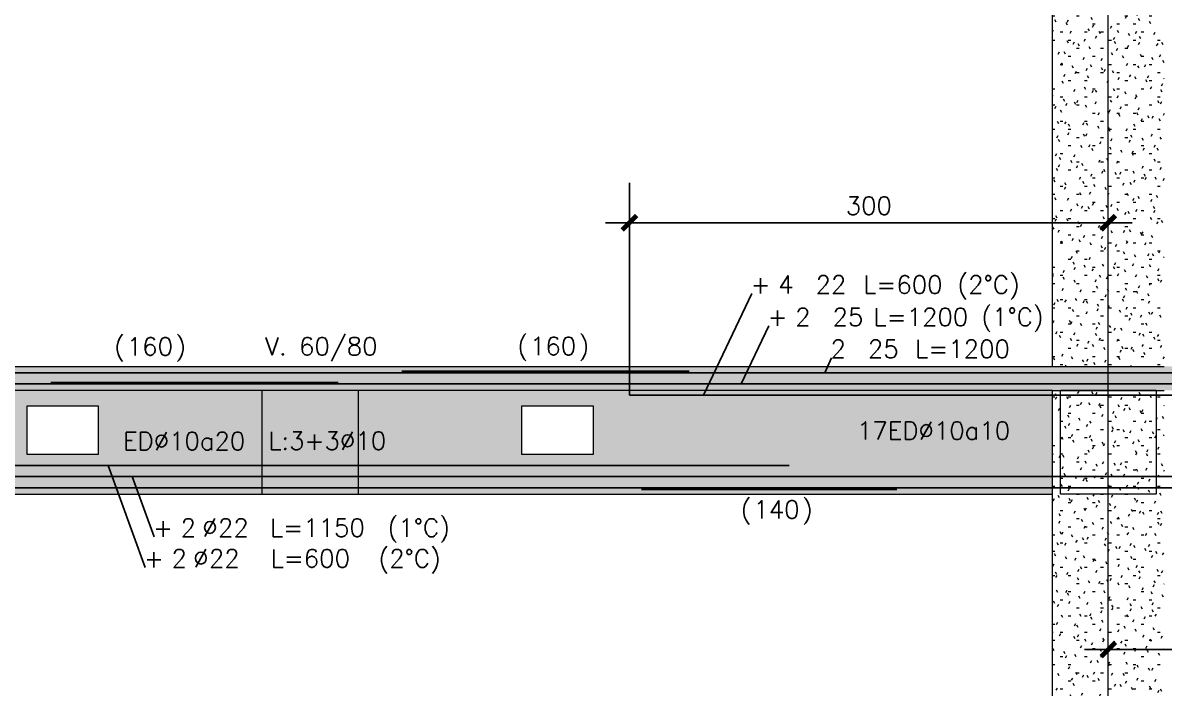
# Model space of a CAD drawing. Extents: x -58 to 5689, y 66 to 4123.
# Drawn here: x 2707 to 3422, y 2026 to 2442 of the extents above; entities that cross this region are included whole.
import ezdxf
from ezdxf.enums import TextEntityAlignment as Align
from ezdxf.xclip import XClip

# ---------------------------------------------------------------- set-up
doc = ezdxf.new("R2010")
doc.units = 0
doc.header["$LTSCALE"] = 30
doc.header["$MEASUREMENT"] = 0
doc.header["$XCLIPFRAME"] = 0
doc.linetypes.add("EJE3-3'$0$RLE-PROYECCION", pattern=[0.71438, 0.47625, -0.23813])
doc.layers.get('0').update_dxf_attribs({"linetype": 'CONTINUOUS'})
doc.layers.add("EJE3-3'$0$RLA-ACHURADO", color=30, linetype="EJE3-3'$0$RLE-PROYECCION", lineweight=15, transparency=0.7)
for name, color, linetype, lineweight in [("EJE3-3'$0$RLA-CONTORNO", 30, 'CONTINUOUS', 15), ("EJE3-3'$0$RLA-EJES", 1, 'CONTINUOUS', 9), ("EJE3-3'$0$RLA-TEXTOS-1", 9, 'CONTINUOUS', 9)]:
    doc.layers.add(name, color=color, linetype=linetype, lineweight=lineweight)
for name, color, linetype in [("EJE3-3'$0$RLA-CONTORNOS", 3, 'CONTINUOUS'), ("EJE3-3'$0$RLA-FE", 7, 'CONTINUOUS'), ("EJE3-3'$0$RLA-TEXTOS-FE", 9, 'CONTINUOUS')]:
    doc.layers.add(name, color=color, linetype=linetype)
doc.styles.add("EJE3-3'$0$RomanS", font='romans.shx', dxfattribs={"height": 11.25})
doc.dimstyles.new("EJE3-3'$0$ING50", dxfattribs={"dimscale": 50, "dimtxt": 0.27, "dimasz": 0.3, "dimexe": 0, "dimexo": 0, "dimgap": 0.1, "dimtad": 1, "dimdec": 1, "dimzin": 12, "dimdsep": 46, "dimtxsty": "EJE3-3'$0$RomanS", "dimblk": "EJE3-3'$0$TICK1", "dimblk1": "EJE3-3'$0$TICK1", "dimblk2": "EJE3-3'$0$TICK1", "dimcen": 0.09, "dimclrd": 2, "dimclre": 1, "dimclrt": 3, "dimadec": 0, "dimazin": 0, "dimtfac": 1, "dimtdec": 0, "dimtix": 1, "dimtmove": 2, "dimatfit": 3, "dimldrblk": "EJE3-3'$0$TICK1", "dimfxl": 0, "dimfxlon": 1, "dimtolj": 1, "dimtzin": 0, "dimarcsym": 0})
pattern_1 = [(0, (-1824.927, -1302.188), (20.32, 5.08), [1.676, -13.564, 1.676, -13.564, -81.28]), (0, (-1824.927, -1302.188), (20.32, 5.08), [-30.48, 1.676, -28.804, 1.676, -13.564, -35.56]), (0, (-1824.927, -1302.188), (20.32, 5.08), [-76.2, 1.676, -8.484, 1.676, -23.724]), (120, (-1817.307, -1299.648), (-14.559409, 15.057636), [1.676, -13.564, 1.676, -13.564, -81.28]), (120, (-1817.307, -1299.648), (-14.559409, 15.057636), [-30.48, 1.676, -28.804, 1.676, -13.564, -35.56]), (120, (-1817.307, -1299.648), (-14.559409, 15.057636), [-76.2, 1.676, -8.484, 1.676, -23.724]), (240, (-1814.767, -1289.488), (-5.760591, -20.137636), [1.676, -13.564, 1.676, -13.564, -81.28]), (240, (-1814.767, -1289.488), (-5.760591, -20.137636), [-30.48, 1.676, -28.804, 1.676, -13.564, -35.56]), (240, (-1814.767, -1289.488), (-5.760591, -20.137636), [-76.2, 1.676, -8.484, 1.676, -23.724])]

# ---------------------------------------------------------------- blocks, each defined once
blk = doc.blocks.new('*U307')
at = {"layer": "EJE3-3'$0$RLA-FE"}
for p, q in [((0, 0), (1068.21, 0)), ((1068.21, 0), (1118.21, 0)), ((1118.21, 0), (1150, 0)), ((1150, 0), (1150, 0))]:
    blk.add_line(p, q, dxfattribs=at)
at = {"layer": "EJE3-3'$0$RLA-FE", "color": 3, "style": "EJE3-3'$0$RomanS", "flags": 8}
for tag, p in [('F=', (274.54, 9.32)), ('NUM', (288.95, 9.32))]:
    blk.add_attdef(tag, text='', height=11.25, dxfattribs=at).set_placement(p, align=Align.RIGHT)
at = {"layer": "EJE3-3'$0$RLA-FE", "color": 3, "style": "EJE3-3'$0$RomanS"}
for tag, p, flags in [('PHI', (292.85, 9.54), 14), ('DIAM', (302.7, 9.32), 12), ('MINUS', (324.72, 9.32), 13), ('TEXTO_FE1', (330.14, 9.32), 8), ('MARK', (338.12, 9.32), 13), ('TEXTO_FE2', (408.94, 9.34), 8), ('TIPO', (573.8, -75.78), 13), ('NVECES', (559.93, -94.72), 13), ('NUMFE', (563.86, -114.48), 13), ('CAPA', (572.06, -133.6), 13), ('DESPLAZA', (278.34, -151.59), 13), ('ESPACIO', (284.39, -169.95), 13), ('CANT', (298.23, -188.75), 13)]:
    blk.add_attdef(tag, p, '', height=11.25, dxfattribs=dict(at, flags=flags))
blk = doc.blocks.new('*U70')
at = {"layer": "EJE3-3'$0$RLA-FE"}
for q in [(0, 0), (1118.21, 0)]:
    blk.add_line((0, 0), q, dxfattribs=at)
at = {"layer": "EJE3-3'$0$RLA-FE", "color": 3, "style": "EJE3-3'$0$RomanS", "flags": 8}
for tag, p in [('F=', (263.73, 9.32)), ('NUM', (278.14, 9.32))]:
    blk.add_attdef(tag, text='', height=11.25, dxfattribs=at).set_placement(p, align=Align.RIGHT)
at = {"layer": "EJE3-3'$0$RLA-FE", "color": 3, "style": "EJE3-3'$0$RomanS"}
for tag, p, flags in [('PHI', (282.04, 9.54), 14), ('DIAM', (291.89, 9.32), 12), ('MINUS', (313.91, 9.32), 13), ('TEXTO_FE1', (321.52, 9.32), 8), ('MARK', (327.3, 9.32), 13), ('TEXTO_FE2', (398.12, 9.34), 8), ('TIPO', (598.8, -75.78), 13), ('NVECES', (584.93, -94.72), 13), ('NUMFE', (588.86, -114.48), 13), ('CAPA', (597.06, -133.6), 13), ('DESPLAZA', (278.34, -151.59), 13), ('ESPACIO', (284.39, -169.95), 13), ('CANT', (298.23, -188.75), 13)]:
    blk.add_attdef(tag, p, '', height=11.25, dxfattribs=dict(at, flags=flags))
blk = doc.blocks.new('*U69')
at = {"layer": "EJE3-3'$0$RLA-FE", "color": 6}
blk.add_line((0, 1), (180, 1), dxfattribs=at)
at = {"layer": "EJE3-3'$0$RLA-FE", "color": 3, "style": "EJE3-3'$0$RomanS", "flags": 8}
for tag, p in [('(', (75.66, 11.14)), ('EMP', (94.68, 11.14)), (')', (113.99, 11.14))]:
    blk.add_attdef(tag, text='', height=11.25, dxfattribs=at).set_placement(p, align=Align.CENTER)
blk = doc.blocks.new('*U74')
at = {"layer": "EJE3-3'$0$RLA-FE"}
for p, q in [((0, 0), (1068.21, 0)), ((1068.21, 0), (1118.21, 0)), ((1118.21, 0), (1150, 0)), ((1150, 0), (1150, 0))]:
    blk.add_line(p, q, dxfattribs=at)
at = {"layer": "EJE3-3'$0$RLA-FE", "color": 3, "style": "EJE3-3'$0$RomanS", "flags": 8}
for tag, p in [('F=', (452.26, 36.32)), ('NUM', (466.67, 36.32))]:
    blk.add_attdef(tag, text='', height=11.25, dxfattribs=at).set_placement(p, align=Align.RIGHT)
at = {"layer": "EJE3-3'$0$RLA-FE", "color": 3, "style": "EJE3-3'$0$RomanS"}
for tag, p, flags in [('PHI', (470.57, 36.54), 14), ('DIAM', (480.42, 36.32), 12), ('MINUS', (502.44, 36.32), 13), ('TEXTO_FE1', (507.33, 36.32), 8), ('MARK', (515.84, 36.32), 13), ('TEXTO_FE2', (576.06, 36.34), 8), ('TIPO', (573.8, -75.78), 13), ('NVECES', (559.93, -94.72), 13), ('NUMFE', (563.86, -114.48), 13), ('CAPA', (572.06, -133.6), 13), ('DESPLAZA', (278.34, -151.59), 13), ('ESPACIO', (284.39, -169.95), 13), ('CANT', (298.23, -188.75), 13)]:
    blk.add_attdef(tag, p, '', height=11.25, dxfattribs=dict(at, flags=flags))
blk = doc.blocks.new('*U79')
at = {"layer": "EJE3-3'$0$RLA-FE"}
for q in [(0, 0), (1118.21, 0)]:
    blk.add_line((0, 0), q, dxfattribs=at)
at = {"layer": "EJE3-3'$0$RLA-FE", "color": 3, "style": "EJE3-3'$0$RomanS", "flags": 8}
for tag, p in [('F=', (461.61, 36.32)), ('NUM', (476.01, 36.32))]:
    blk.add_attdef(tag, text='', height=11.25, dxfattribs=at).set_placement(p, align=Align.RIGHT)
at = {"layer": "EJE3-3'$0$RLA-FE", "color": 3, "style": "EJE3-3'$0$RomanS"}
for tag, p, flags in [('PHI', (479.91, 36.54), 14), ('DIAM', (489.77, 36.32), 12), ('MINUS', (511.78, 36.32), 13), ('TEXTO_FE1', (515.46, 36.32), 8), ('MARK', (525.18, 36.32), 13), ('TEXTO_FE2', (582.98, 36.34), 8), ('TIPO', (598.8, -75.78), 13), ('NVECES', (584.93, -94.72), 13), ('NUMFE', (588.86, -114.48), 13), ('CAPA', (597.06, -133.6), 13), ('DESPLAZA', (278.34, -151.59), 13), ('ESPACIO', (284.39, -169.95), 13), ('CANT', (298.23, -188.75), 13)]:
    blk.add_attdef(tag, p, '', height=11.25, dxfattribs=dict(at, flags=flags))
blk = doc.blocks.new('*U75')
at = {"layer": "EJE3-3'$0$RLA-FE", "color": 6}
blk.add_line((0, 1), (180, 1), dxfattribs=at)
at = {"layer": "EJE3-3'$0$RLA-FE", "color": 3, "style": "EJE3-3'$0$RomanS", "flags": 8}
for tag, p in [('(', (43.11, 17.83)), ('EMP', (62.13, 17.83)), (')', (81.44, 17.83))]:
    blk.add_attdef(tag, text='', height=11.25, dxfattribs=at).set_placement(p, align=Align.CENTER)
blk = doc.blocks.new('*U81')
at = {"layer": "EJE3-3'$0$RLA-FE"}
for p, q in [((0, 0), (0, 0)), ((0, 0), (518.21, 0)), ((518.21, 0), (568.21, 0)), ((568.21, 0), (600, 0)), ((600, 0), (600, 0))]:
    blk.add_line(p, q, dxfattribs=at)
at = {"layer": "EJE3-3'$0$RLA-FE", "color": 3, "style": "EJE3-3'$0$RomanS", "flags": 8}
for tag, p in [('F=', (88.48, 63.59)), ('NUM', (102.89, 63.59))]:
    blk.add_attdef(tag, text='', height=11.25, dxfattribs=at).set_placement(p, align=Align.RIGHT)
at = {"layer": "EJE3-3'$0$RLA-FE", "color": 3, "style": "EJE3-3'$0$RomanS"}
for tag, p, flags in [('PHI', (106.78, 63.81), 14), ('DIAM', (116.64, 63.59), 12), ('MINUS', (138.66, 63.59), 13), ('TEXTO_FE1', (146.52, 63.59), 8), ('MARK', (152.05, 63.59), 13), ('TEXTO_FE2', (205.49, 63.61), 8), ('TIPO', (298.8, -75.78), 13), ('NVECES', (284.93, -94.72), 13), ('NUMFE', (288.86, -114.48), 13), ('CAPA', (297.06, -133.6), 13), ('DESPLAZA', (278.34, -151.59), 13), ('ESPACIO', (284.39, -169.95), 13), ('CANT', (298.23, -188.75), 13)]:
    blk.add_attdef(tag, p, '', height=11.25, dxfattribs=dict(at, flags=flags))
blk = doc.blocks.new("EJE3-3'$0$TICK1")
at = {"color": 2}
for points in [[(0, 0), (-1, 0)], [(0, 0), (1, 0)]]:
    blk.add_lwpolyline(points, dxfattribs=at)
at = {"color": 2, "const_width": 0.2}
blk.add_lwpolyline([(-0.3, -0.3), (0.3, 0.3)], dxfattribs=at)
blk = doc.blocks.new('*D87')
at = {"layer": "EJE3-3'$0$RLA-FE", "color": 2, "lineweight": -2, "transparency": 16777216}
blk.add_line((320.48, 85), (590.48, 85), dxfattribs=at)
at = {"layer": "EJE3-3'$0$RLA-FE", "color": 2, "lineweight": -2, "transparency": 16777216, "xscale": 15, "yscale": 15, "zscale": 15, "rotation": 180}
blk.add_blockref("EJE3-3'$0$TICK1", (305.48, 85), dxfattribs=at)
at = {"layer": "EJE3-3'$0$RLA-FE", "color": 2, "lineweight": -2, "transparency": 16777216, "xscale": 15, "yscale": 15, "zscale": 15}
blk.add_blockref("EJE3-3'$0$TICK1", (605.48, 85), dxfattribs=at)
at = {"layer": "EJE3-3'$0$RLA-FE", "color": 3, "transparency": 16777216, "insert": (455.48, 95.62), "char_height": 11.25, "attachment_point": 5, "style": "EJE3-3'$0$RomanS"}
blk.add_mtext('\\A1;300', dxfattribs=at)
blk = doc.blocks.new('*U296')
at = {"layer": "EJE3-3'$0$RLA-FE"}
for p, q in [((0, 0), (1068.21, 0)), ((1068.21, 0), (1118.21, 0)), ((1118.21, 0), (1150, 0)), ((1150, 0), (1150, 0))]:
    blk.add_line(p, q, dxfattribs=at)
at = {"layer": "EJE3-3'$0$RLA-FE", "color": 3, "style": "EJE3-3'$0$RomanS", "flags": 8}
for tag, p in [('F=', (364.42, -25.3)), ('NUM', (378.83, -25.3))]:
    blk.add_attdef(tag, text='', height=11.25, dxfattribs=at).set_placement(p, align=Align.RIGHT)
at = {"layer": "EJE3-3'$0$RLA-FE", "color": 3, "style": "EJE3-3'$0$RomanS"}
for tag, p, flags in [('PHI', (382.73, -25.08), 12), ('DIAM', (392.58, -25.3), 12), ('MINUS', (414.6, -25.3), 13), ('MARK', (427.99, -25.3), 13), ('TEXTO_FE1', (431.29, -25.3), 8), ('TEXTO_FE2', (498.81, -25.28), 8), ('TIPO', (573.8, -57.92), 13), ('NVECES', (559.93, -76.86), 13), ('NUMFE', (563.86, -96.62), 13), ('CAPA', (572.06, -115.74), 13), ('DESPLAZA', (277.18, -134.17), 13), ('ESPACIO', (283.22, -152.53), 13), ('CANT', (297.06, -171.33), 13)]:
    blk.add_attdef(tag, p, '', height=11.25, dxfattribs=dict(at, flags=flags))
blk = doc.blocks.new('*U306')
at = {"layer": "EJE3-3'$0$RLA-FE"}
for q in [(0, 0), (1068.21, 0)]:
    blk.add_line((0, 0), q, dxfattribs=at)
at = {"layer": "EJE3-3'$0$RLA-FE", "color": 3, "style": "EJE3-3'$0$RomanS", "flags": 8}
for tag, p in [('F=', (663.6, -34.33)), ('NUM', (678.01, -34.33))]:
    blk.add_attdef(tag, text='', height=11.25, dxfattribs=at).set_placement(p, align=Align.RIGHT)
at = {"layer": "EJE3-3'$0$RLA-FE", "color": 3, "style": "EJE3-3'$0$RomanS"}
for tag, p, flags in [('PHI', (681.91, -34.12), 12), ('DIAM', (691.76, -34.33), 12), ('MINUS', (713.78, -34.33), 13), ('TEXTO_FE1', (724.96, -34.33), 8), ('MARK', (727.17, -34.33), 13), ('TEXTO_FE2', (798, -34.31), 8), ('TIPO', (573.8, -57.92), 13), ('NVECES', (559.93, -76.86), 13), ('NUMFE', (563.86, -96.62), 13), ('CAPA', (572.06, -115.74), 13), ('DESPLAZA', (277.18, -134.17), 13), ('ESPACIO', (283.22, -152.53), 13), ('CANT', (297.06, -171.33), 13)]:
    blk.add_attdef(tag, p, '', height=11.25, dxfattribs=dict(at, flags=flags))
blk = doc.blocks.new('*U71')
at = {"layer": "EJE3-3'$0$RLA-FE", "color": 6}
blk.add_line((0, -1), (160, -1), dxfattribs=at)
at = {"layer": "EJE3-3'$0$RLA-FE", "color": 3, "style": "EJE3-3'$0$RomanS", "flags": 8}
for tag, p in [('(', (65.66, -19.26)), (')', (103.99, -19.26)), ('EMP', (84.68, -19.26))]:
    blk.add_attdef(tag, text='', height=11.25, dxfattribs=at).set_placement(p, align=Align.CENTER)
blk = doc.blocks.new('*U304')
at = {"layer": "EJE3-3'$0$RLA-FE"}
blk.add_line((0, 0), (1068.21, 0), dxfattribs=at)
at = {"layer": "EJE3-3'$0$RLA-FE", "color": 3, "style": "EJE3-3'$0$RomanS", "flags": 8}
for tag, p in [('F=', (286.63, -37.67)), ('NUM', (301.04, -37.67))]:
    blk.add_attdef(tag, text='', height=11.25, dxfattribs=at).set_placement(p, align=Align.RIGHT)
at = {"layer": "EJE3-3'$0$RLA-FE", "color": 3, "style": "EJE3-3'$0$RomanS"}
for tag, p, flags in [('PHI', (304.94, -37.46), 12), ('DIAM', (314.79, -37.67), 12), ('MINUS', (336.81, -37.67), 13), ('TEXTO_FE1', (347.45, -37.67), 8), ('MARK', (350.2, -37.67), 13), ('TEXTO_FE2', (421.03, -37.65), 8), ('TIPO', (573.8, -57.92), 13), ('NVECES', (559.93, -76.86), 13), ('NUMFE', (563.86, -96.62), 13), ('CAPA', (572.06, -115.74), 13), ('DESPLAZA', (277.18, -134.17), 13), ('ESPACIO', (283.22, -152.53), 13), ('CANT', (297.06, -171.33), 13)]:
    blk.add_attdef(tag, p, '', height=11.25, dxfattribs=dict(at, flags=flags))
blk = doc.blocks.new('*D89')
at = {"layer": "EJE3-3'$0$RLA-FE", "color": 2, "lineweight": -2, "transparency": 16777216}
blk.add_line((790.48, -182.35), (620.48, -182.35), dxfattribs=at)
at = {"layer": "EJE3-3'$0$RLA-FE", "color": 2, "lineweight": -2, "transparency": 16777216, "xscale": 15, "yscale": 15, "zscale": 15, "rotation": 180}
blk.add_blockref("EJE3-3'$0$TICK1", (605.48, -182.35), dxfattribs=at)
at = {"layer": "EJE3-3'$0$RLA-FE", "color": 2, "lineweight": -2, "transparency": 16777216, "xscale": 15, "yscale": 15, "zscale": 15}
blk.add_blockref("EJE3-3'$0$TICK1", (805.48, -182.35), dxfattribs=at)
at = {"layer": "EJE3-3'$0$RLA-FE", "color": 3, "transparency": 16777216, "insert": (705.48, -171.73), "char_height": 11.25, "attachment_point": 5, "style": "EJE3-3'$0$RomanS"}
blk.add_mtext('\\A1;200', dxfattribs=at)
blk = doc.blocks.new('*U99')
at = {"layer": "EJE3-3'$0$RLA-FE"}
for p, q in [((0, 0), (0, 0)), ((0, 0), (518.21, 0)), ((518.21, 0), (568.21, 0)), ((568.21, 0), (600, 0)), ((600, 0), (600, 0))]:
    blk.add_line(p, q, dxfattribs=at)
at = {"layer": "EJE3-3'$0$RLA-FE", "color": 3, "style": "EJE3-3'$0$RomanS"}
for tag, p, flags in [('TIPO', (298.8, -57.92), 13), ('PHI', (226.74, -63.7), 12), ('DIAM', (236.6, -63.92), 12), ('MINUS', (258.62, -63.92), 13), ('MARK', (272.01, -63.92), 13), ('TEXTO_FE1', (275.31, -63.92), 8), ('TEXTO_FE2', (342.83, -63.9), 8), ('NVECES', (284.93, -76.86), 13), ('NUMFE', (288.86, -96.62), 13), ('CAPA', (297.06, -115.74), 13), ('DESPLAZA', (277.18, -134.17), 13), ('ESPACIO', (283.22, -152.53), 13), ('CANT', (297.06, -171.33), 13)]:
    blk.add_attdef(tag, p, '', height=11.25, dxfattribs=dict(at, flags=flags))
at = {"layer": "EJE3-3'$0$RLA-FE", "color": 3, "style": "EJE3-3'$0$RomanS", "flags": 8}
for tag, p in [('F=', (208.44, -63.92)), ('NUM', (222.85, -63.92))]:
    blk.add_attdef(tag, text='', height=11.25, dxfattribs=at).set_placement(p, align=Align.RIGHT)
blk = doc.blocks.new("EJE3-3'")
at = {"layer": "EJE3-3'$0$RLA-ACHURADO"}
h = blk.add_hatch(dxfattribs=at)
h.set_pattern_fill('SAND - DENSE', color=256, style=0, pattern_type=2)
h.set_pattern_definition(pattern_1)
h.paths.add_polyline_path([(640.48, -5), (640.48, 376), (635.48, 376), (635.48, 311.87), (575.48, 311.87), (575.48, 376), (570.48, 376), (570.48, -5)], flags=0)
h = blk.add_hatch(dxfattribs=at)
h.set_pattern_fill('SAND - DENSE', color=256, style=0, pattern_type=2)
h.set_pattern_definition(pattern_1)
h.paths.add_polyline_path([(-359.52, -20), (1355.47, -20), (1355.47, -5), (-615.52, -5), (-615.52, -20), (-370.05, -20)], flags=0)
h = blk.add_hatch(dxfattribs=at)
h.set_pattern_fill('SAND - DENSE', color=256, style=0, pattern_type=2)
h.set_pattern_definition(pattern_1)
h.paths.add_polyline_path([(-27.02, -30), (-27.02, -60), (-72.02, -60), (-72.02, -30)])
h.paths.add_polyline_path([(-359.52, -85), (570.48, -85), (570.48, -20), (-359.52, -20)])
h.paths.add_polyline_path([(282.98, -30), (282.98, -60), (237.98, -60), (237.98, -30)])
h = blk.add_hatch(dxfattribs=at)
h.set_pattern_fill('SAND - DENSE', color=256, style=0, pattern_type=2)
h.set_pattern_definition(pattern_1)
h.paths.add_polyline_path([(570.48, -401), (640.48, -401), (640.48, -20), (570.48, -20)], flags=0)
at = {"layer": "EJE3-3'$0$RLA-CONTORNO"}
for p, q in [((570.48, -5), (570.48, 376)), ((-359.52, -5), (570.48, -5)), ((570.48, -5), (640.48, -5)), ((570.48, -20), (-359.52, -20)), ((75.48, -85), (75.48, -20)), ((135.48, -20), (135.48, -85)), ((570.48, -401), (570.48, -20)), ((570.48, -20), (640.48, -20)), ((575.48, -85), (575.48, -20)), ((635.48, -20), (575.48, -20)), ((635.48, -20), (635.48, -85)), ((-359.52, -85), (570.48, -85)), ((635.48, -85), (575.48, -85))]:
    blk.add_line(p, q, dxfattribs=at)
for points in [[(-72.02, -60), (-27.02, -60), (-27.02, -30), (-72.02, -30)], [(237.98, -60), (282.98, -60), (282.98, -30), (237.98, -30)]]:
    blk.add_lwpolyline(points, close=True, dxfattribs=at)
at = {"layer": "EJE3-3'$0$RLA-CONTORNOS", "color": 2}
for p, q in [((382.17, 40.59), (351.84, -23)), ((392.8, 20.32), (375.47, -16)), ((432.01, 0.32), (427.86, -9)), ((2.14, -130.92), (-20.99, -67)), ((7.83, -111.67), (-5.9, -74))]:
    blk.add_line(p, q, dxfattribs=at)
at = {"layer": "EJE3-3'$0$RLA-EJES"}
blk.add_line((605.48, -623.27), (605.48, 1463), dxfattribs=at)
at = {"layer": "EJE3-3'$0$RLA-FE", "color": 1}
blk.add_line((305.48, -23), (305.48, 110), dxfattribs=at)
at = {"layer": "EJE3-3'$0$RLA-FE"}
ref = blk.add_blockref('*U81', (305.48, -23), dxfattribs=at)
ref.add_attrib('DIAM', '22', (422.12, 40.59), dxfattribs={"color": 3, "height": 11.25, "style": "EJE3-3'$0$RomanS"})
ref.add_attrib('NUM', '4', dxfattribs={"color": 3, "height": 11.25, "style": "EJE3-3'$0$RomanS"}).set_placement((408.37, 40.59), align=Align.RIGHT)
ref.add_attrib('TEXTO_FE1', 'L=600', (452, 40.59), dxfattribs={"color": 3, "height": 11.25, "style": "EJE3-3'$0$RomanS"})
ref.add_attrib('TEXTO_FE2', '(2°C)', (510.97, 40.61), dxfattribs={"color": 3, "height": 11.25, "style": "EJE3-3'$0$RomanS"})
ref.add_attrib('F=', '+', dxfattribs={"color": 3, "height": 11.25, "style": "EJE3-3'$0$RomanS"}).set_placement((393.96, 40.59), align=Align.RIGHT)
for name, p in [('*U74', (-1047.02, -16)), ('*U307', (-847.02, -9)), ('*U296', (-697.02, -81)), ('*U306', (312.98, -81))]:
    blk.add_blockref(name, p, dxfattribs=at)
ref = blk.add_blockref('*U79', (-57.02, -16), dxfattribs=at)
ref.add_attrib('DIAM', '25', (432.75, 20.32), dxfattribs={"color": 3, "height": 11.25, "style": "EJE3-3'$0$RomanS"})
ref.add_attrib('NUM', '2', dxfattribs={"color": 3, "height": 11.25, "style": "EJE3-3'$0$RomanS"}).set_placement((419, 20.32), align=Align.RIGHT)
ref.add_attrib('TEXTO_FE1', 'L=1200', (458.44, 20.32), dxfattribs={"color": 3, "height": 11.25, "style": "EJE3-3'$0$RomanS"})
ref.add_attrib('TEXTO_FE2', '(1°C)', (525.96, 20.34), dxfattribs={"color": 3, "height": 11.25, "style": "EJE3-3'$0$RomanS"})
ref.add_attrib('F=', '+', dxfattribs={"color": 3, "height": 11.25, "style": "EJE3-3'$0$RomanS"}).set_placement((404.59, 20.32), align=Align.RIGHT)
ref = blk.add_blockref('*U75', (-57.02, -16), dxfattribs=at)
ref.add_attrib('EMP', '160', dxfattribs={"color": 3, "height": 11.25, "style": "EJE3-3'$0$RomanS"}).set_placement((5.11, 1.83), align=Align.CENTER)
ref.add_attrib('(', '(', dxfattribs={"color": 3, "height": 11.25, "style": "EJE3-3'$0$RomanS"}).set_placement((-13.91, 1.83), align=Align.CENTER)
ref.add_attrib(')', ')', dxfattribs={"color": 3, "height": 11.25, "style": "EJE3-3'$0$RomanS"}).set_placement((24.42, 1.83), align=Align.CENTER)
ref = blk.add_blockref('*U69', (162.98, -9), dxfattribs=at)
ref.add_attrib('EMP', '160', dxfattribs={"color": 3, "height": 11.25, "style": "EJE3-3'$0$RomanS"}).set_placement((257.66, 2.14), align=Align.CENTER)
ref.add_attrib('(', '(', dxfattribs={"color": 3, "height": 11.25, "style": "EJE3-3'$0$RomanS"}).set_placement((238.64, 2.14), align=Align.CENTER)
ref.add_attrib(')', ')', dxfattribs={"color": 3, "height": 11.25, "style": "EJE3-3'$0$RomanS"}).set_placement((276.98, 2.14), align=Align.CENTER)
ref = blk.add_blockref('*U70', (162.98, -9), dxfattribs=at)
ref.add_attrib('DIAM', '25', (454.87, 0.32), dxfattribs={"color": 3, "height": 11.25, "style": "EJE3-3'$0$RomanS"})
ref.add_attrib('NUM', '2', dxfattribs={"color": 3, "height": 11.25, "style": "EJE3-3'$0$RomanS"}).set_placement((441.12, 0.32), align=Align.RIGHT)
ref.add_attrib('TEXTO_FE1', 'L=1200', (484.5, 0.32), dxfattribs={"color": 3, "height": 11.25, "style": "EJE3-3'$0$RomanS"})
ref = blk.add_blockref('*U99', (-194.52, -67), dxfattribs=at)
ref.add_attrib('DIAM', '22', (42.08, -130.92), dxfattribs={"color": 3, "height": 11.25, "style": "EJE3-3'$0$RomanS"})
ref.add_attrib('NUM', '2', dxfattribs={"color": 3, "height": 11.25, "style": "EJE3-3'$0$RomanS"}).set_placement((28.33, -130.92), align=Align.RIGHT)
ref.add_attrib('TEXTO_FE1', 'L=600', (80.79, -130.92), dxfattribs={"color": 3, "height": 11.25, "style": "EJE3-3'$0$RomanS"})
ref.add_attrib('TEXTO_FE2', '(2°C)', (148.31, -130.9), dxfattribs={"color": 3, "height": 11.25, "style": "EJE3-3'$0$RomanS"})
ref.add_attrib('PHI', '%%C', (32.23, -130.7), dxfattribs={"color": 3, "height": 11.25, "style": "EJE3-3'$0$RomanS"})
ref.add_attrib('F=', '+', dxfattribs={"color": 3, "height": 11.25, "style": "EJE3-3'$0$RomanS"}).set_placement((13.92, -130.92), align=Align.RIGHT)
ref = blk.add_blockref('*U304', (-267.02, -74), dxfattribs=at)
ref.add_attrib('DIAM', '22', (47.77, -111.67), dxfattribs={"color": 3, "height": 11.25, "style": "EJE3-3'$0$RomanS"})
ref.add_attrib('NUM', '2', dxfattribs={"color": 3, "height": 11.25, "style": "EJE3-3'$0$RomanS"}).set_placement((34.02, -111.67), align=Align.RIGHT)
ref.add_attrib('TEXTO_FE1', 'L=1150', (80.43, -111.67), dxfattribs={"color": 3, "height": 11.25, "style": "EJE3-3'$0$RomanS"})
ref.add_attrib('TEXTO_FE2', '(1°C)', (154.01, -111.65), dxfattribs={"color": 3, "height": 11.25, "style": "EJE3-3'$0$RomanS"})
ref.add_attrib('PHI', '%%C', (37.92, -111.46), dxfattribs={"color": 3, "height": 11.25, "style": "EJE3-3'$0$RomanS"})
ref.add_attrib('F=', '+', dxfattribs={"color": 3, "height": 11.25, "style": "EJE3-3'$0$RomanS"}).set_placement((19.61, -111.67), align=Align.RIGHT)
ref = blk.add_blockref('*U71', (312.98, -81), dxfattribs=at)
ref.add_attrib('EMP', '140', dxfattribs={"color": 3, "height": 11.25, "style": "EJE3-3'$0$RomanS"}).set_placement((397.66, -100.26), align=Align.CENTER)
ref.add_attrib('(', '(', dxfattribs={"color": 3, "height": 11.25, "style": "EJE3-3'$0$RomanS"}).set_placement((378.64, -100.26), align=Align.CENTER)
ref.add_attrib(')', ')', dxfattribs={"color": 3, "height": 11.25, "style": "EJE3-3'$0$RomanS"}).set_placement((416.98, -100.26), align=Align.CENTER)
at = {"layer": "EJE3-3'$0$RLA-TEXTOS-1", "insert": (112.52, 5.7), "char_height": 11.25, "width": 77.8962, "attachment_point": 5, "line_spacing_factor": 0.941778, "style": "EJE3-3'$0$RomanS"}
blk.add_mtext('V. 60/80', dxfattribs=at)
at = {"layer": "EJE3-3'$0$RLA-TEXTOS-FE", "color": 9, "style": "EJE3-3'$0$RomanS"}
for s, p in [('17ED%%C10a10', (495.99, -50.87)), ('ED%%C10a20', (26.54, -57.37)), ('L:3+3%%C10', (116.21, -57.22))]:
    blk.add_text(s, height=11.25, dxfattribs=at).set_placement(p, align=Align.CENTER)
at = {"layer": "EJE3-3'$0$RLA-FE"}
for p1, p2, distance, picture, middle in [((305.48, -23), (605.48, -23), 108, '*D87', (455.48, 95.62)), ((805.48, -0.35), (605.48, -0.35), 182, '*D89', (705.48, -171.73))]:
    dim = blk.add_aligned_dim(p1=p1, p2=p2, distance=distance, dimstyle="EJE3-3'$0$ING50", dxfattribs=at)
    dim.commit()
    dim.dimension.update_dxf_attribs({"geometry": picture, "text_midpoint": middle})

msp = doc.modelspace()

# ---------------------------------------------------------------- block references
ref = msp.add_blockref("EJE3-3'", (2781.39, 2232.23))
XClip(ref).set_block_clipping_path([(-2788.1086663077, -1277.6573373718), (2905.5071213075, 1601.8318238069)])

doc.saveas('drawing.dxf')
